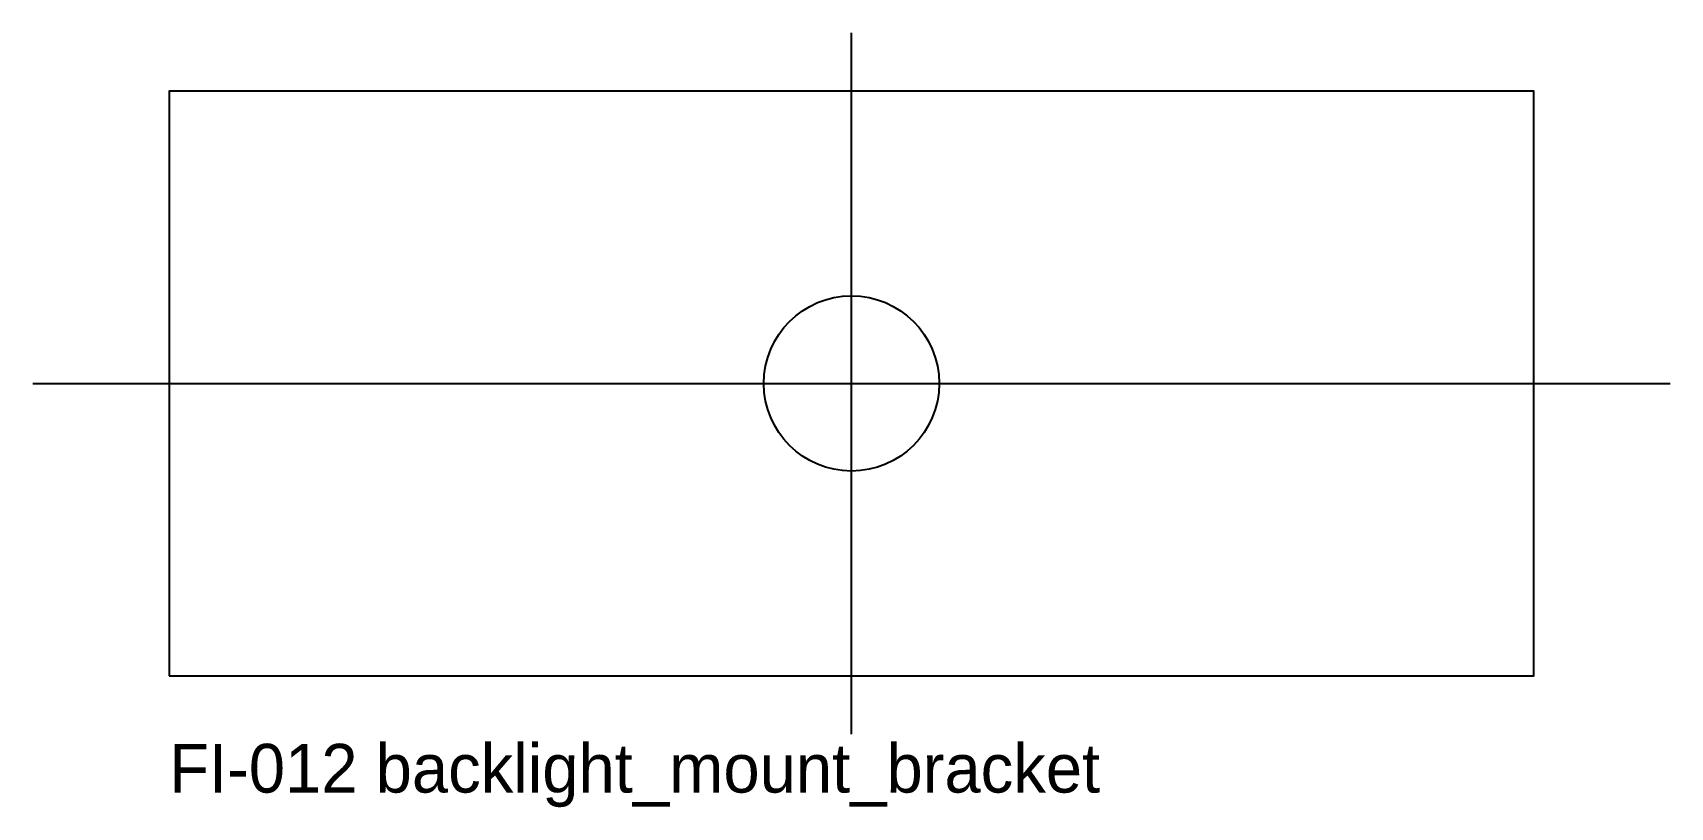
# Model space of a CAD drawing. Header units: millimetres. Extents: x -84 to 84, y -44 to 36.
import ezdxf

# ---------------------------------------------------------------- set-up
doc = ezdxf.new("R2010")
doc.units = ezdxf.units.MM
for name, color, linetype in [('CENTER', 3, 'Continuous'), ('HOLES', 1, 'Continuous'), ('OUTLINE', 7, 'Continuous'), ('TEXT', 2, 'Continuous')]:
    doc.layers.add(name, color=color, linetype=linetype)

msp = doc.modelspace()

# ---------------------------------------------------------------- linework, layer by layer
at = {"layer": 'CENTER'}
for p, q in [((0, -36), (0, 36)), ((-84, 0), (84, 0))]:
    msp.add_line(p, q, dxfattribs=at)
at = {"layer": 'HOLES'}
msp.add_circle((0, 0), 9, dxfattribs=at)
at = {"layer": 'OUTLINE'}
msp.add_lwpolyline([(-70, -30), (70, -30), (70, 30), (-70, 30)], close=True, dxfattribs=at)

# ---------------------------------------------------------------- texts
at = {"layer": 'TEXT'}
msp.add_text('FI-012 backlight_mount_bracket', height=5, dxfattribs=at).set_placement((-70, -42))

doc.saveas('drawing.dxf')
